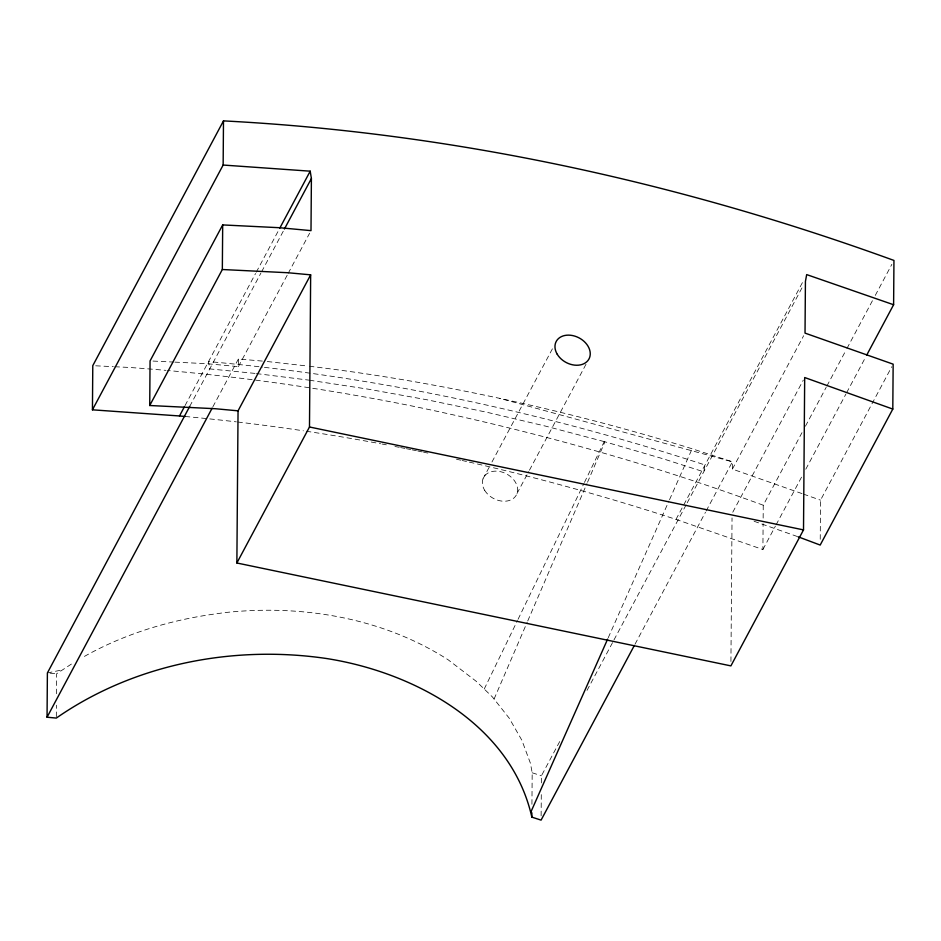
<?xml version="1.0" encoding="UTF-8"?>
<svg xmlns="http://www.w3.org/2000/svg" width="941" height="941" viewBox="0 0 941 941"><rect width="100%" height="100%" fill="white"/><g stroke="black" fill="none" stroke-linecap="round" stroke-linejoin="round"><path stroke-width="0.71" stroke-dasharray="4.71 3.53" d="M802.038 493.602L732.404 469.1L732.404 461.808L691.6 448.598A1800.968 1346.759 28.1 0 0 515.033 401.701C447.14 386.645 378.588 374.447 309.53 366.272M174.885 362.132L206.996 363.708L238.391 366.625L238.414 358.991L265.809 361.391M56.319 716.654L56.401 705.209M56.495 693.764L56.648 673.732L73.974 662.393M531.936 804.261L532.183 772.784L530.43 763.257L521.879 740.273L509.14 718.089L492.414 696.952L476.24 681.331L448.139 659.782C381.94 617.272 300.144 603.993 222.77 612.838L219.771 613.32C171.438 619.472 123.671 633.775 81.349 658.147M730.934 661.488L732.039 517.915M469.359 462.125A1847.948 1381.894 28.1 0 1 675.991 519.385L762.904 549.52L763.104 523.796M763.151 518.079L763.245 505.211L801.979 432.684M820.234 539.264L820.54 500.153L891.762 366.755M541.122 815.823L541.298 792.922M541.381 782.9L541.44 775.749L560.095 740.826M494.084 699.045L527.172 622.272M527.748 620.931L586.961 483.556M587.537 482.215L604.945 441.811L662.946 458.738L703.774 471.806L705.032 464.983A1847.948 1381.894 28.1 0 0 263.962 367.296M608.239 637.739L668.933 501.035M669.522 499.706L692.141 448.775M484.227 689.047L517.432 620.601M518.068 619.284L583.82 483.721M584.455 482.404L604.251 441.611L604.945 441.811M185.024 405.606L255.564 273.502M256.258 272.208L279.077 229.463M189.706 406.418L260.916 273.066M261.61 271.761L283.735 230.322M212.854 406.841L238.414 358.991M238.391 366.625L287.487 274.666M288.181 273.372L309.613 233.227M482.98 478.851L489.202 467.195M491.967 462.007L552.826 348.041M517.009 493.507L528.76 471.488M529.454 470.194L586.161 363.991M675.991 519.385L803.238 281.077M587.031 690.388L613.285 641.233M613.967 639.939L686.507 504.141M687.189 502.847L803.355 285.299M635.022 644.197L705.468 512.257M706.162 510.963L732.404 461.808L499.836 398.384M732.404 469.1L803.649 335.714M732.768 512.222L803.296 380.117M805.437 426.214L826.174 387.351M826.868 386.057L846.23 349.793M846.924 348.499L872.507 300.579M875.283 295.403L891.88 264.315M762.904 549.52L775.349 526.207M776.043 524.913L802.32 475.699M805.778 469.23L845.888 394.103M846.582 392.809L865.943 356.545M47.391 672.956L61.977 669.933M152.995 361.062L173.426 362.062M95.723 365.802L113.343 366.672M114.814 366.743L129.493 367.46A1922.592 1437.707 28.1 0 1 165.992 370.366M50.038 673.18L56.648 673.732M267.256 361.52L308.107 366.096M255.011 373.401L209.749 368.907L208.537 361.567A1847.948 1381.894 28.1 0 1 262.539 367.131M256.47 373.589L308.883 380.129M309.413 380.199L368.343 389.198L427.355 399.854L487.026 412.299L545.368 426.073L604.251 441.611M532.183 772.784L541.44 775.749M803.414 494.096L820.54 500.153M763.245 505.211C648.808 463.16 531.03 430.602 411.652 405.924A1922.592 1437.707 28.1 0 0 167.451 370.495M754.106 521.279L798.168 536.805M185.165 416.487A1847.948 1381.894 28.1 0 1 236.344 421.862M237.767 422.027A1847.948 1381.894 28.1 0 1 303.39 430.802M306.248 431.237A1847.948 1381.894 28.1 0 1 380.611 443.764M382.046 444.023A1847.948 1381.894 28.1 0 1 386.339 444.834M394.926 446.469A1847.948 1381.894 28.1 0 1 399.219 447.304M400.654 447.587A1847.948 1381.894 28.1 0 1 404.948 448.422M406.383 448.704A1847.948 1381.894 28.1 0 1 410.676 449.563M412.111 449.845A1847.948 1381.894 28.1 0 1 416.404 450.715M417.839 451.01A1847.948 1381.894 28.1 0 1 422.133 451.892M423.556 452.186A1847.948 1381.894 28.1 0 1 427.849 453.068M456.479 459.232A1847.948 1381.894 28.1 0 1 460.772 460.184M462.207 460.502A1847.948 1381.894 28.1 0 1 466.501 461.478M484.662 490.296A18.573 13.892 28.1 0 0 515.221 496.66A18.573 13.892 28.1 0 0 500.106 471.582A18.573 13.892 28.1 0 0 484.662 490.296"/><path stroke-width="1.41" d="M634.328 645.491L541.087 820.117L531.841 817.129C511.01 724.323 414.228 672.262 326.633 658.535C233.556 644.808 133.998 663.946 56.307 718.077L47.05 717.218L47.391 672.956L189.706 406.418M185.165 416.487A1847.948 1381.894 28.1 0 0 179.496 415.969L92.441 409.817L92.783 365.661L223.488 120.883C452.362 132.74 678.755 182.189 893.95 260.434L893.609 304.743L866.637 355.251M149.725 405.512L222.335 269.514L287.934 272.737L310.659 274.843L238.049 410.841L215.324 408.723L149.725 405.512L150.066 360.921L222.688 224.923L279.618 227.722L311 230.639L311.4 178.519L310.201 171.18L223.146 165.04L92.441 409.817M222.335 269.514L222.688 224.923M223.146 165.04L223.488 120.883M798.168 536.805L820.187 545.062L892.797 409.076L804.684 377.529L803.508 529.901L730.898 665.887L236.873 562.989L238.049 410.841M236.873 562.989L309.483 426.991L310.659 274.843M531.841 817.129L531.877 812.836M892.797 409.076L893.15 364.167L805.025 333.114L805.425 281.418L806.684 274.596L893.609 304.743M530.889 811.965L607.651 639.08M179.496 415.969L184.33 406.9M279.771 228.169L310.201 171.18M284.429 229.028L311.4 178.519M47.05 717.218L212.16 408.135M309.483 426.991L803.508 529.901M557.272 354.31A18.573 13.892 28.1 0 0 587.831 360.674A18.573 13.892 28.1 0 0 572.716 335.584A18.573 13.892 28.1 0 0 557.272 354.31"/></g></svg>
